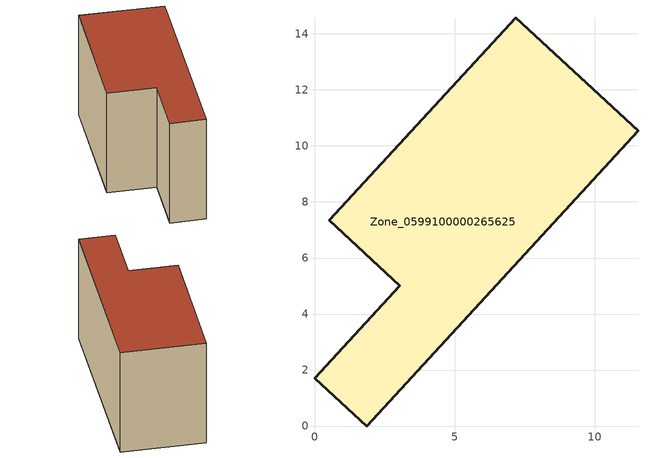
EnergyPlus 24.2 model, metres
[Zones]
Zone_0599100000265625
 floor ground (C_G): 11.55,10.55 1.86,0 0,1.7 3.05,5.01 0.52,7.34 7.18,14.57 z0
 wall outside (C_F): 11.55,10.55 7.18,14.57 0.52,7.34 3.05,5.01 0,1.7 1.86,0 11.55,10.55 z0:8.02
 roof outside (C_R): 1.86,0 11.55,10.55 7.18,14.57 0.52,7.34 3.05,5.01 0,1.7 z8.02
[BUILDING]
Pand.0599100000265625: North Axis=0; Terrain=City; Loads Convergence Tolerance Value=0.04; Temperature Convergence Tolerance Value=0.4; Solar Distribution=FullExterior; Maximum Number of Warmup Days=25; Minimum Number of Warmup Days=1
[Site:Location]
Rotterdam.The.Hague.AP_ZH_NLD Design_Conditions: Latitude=51.96; Longitude=4.45; Time Zone=1; Elevation=-4.5
[SITE:GROUNDTEMPERATURE:BUILDINGSURFACE]
18, 18, 18, 18, 18, 18, 18, 18, 18, 18, 18, 18
[MATERIAL] Thermal Absorptance=0.9; Solar Absorptance=0.7; Visible Absorptance=0.7
Name | Roughness | Thickness | Conductivity | Density | Specific Heat
G.TC.1975-1991 | MediumSmooth | 0.15 | 0.288461 | 540 | 1210
F.TC.1975-1991 | Rough | 0.3 | 0.230769 | 1920 | 840
R.TC.1975-1991 | MediumRough | 0.2 | 0.153846 | 1500 | 1000
[CONSTRUCTION]
C_G: G.TC.1975-1991
C_F: F.TC.1975-1991
C_R: R.TC.1975-1991
[ZONE]
Zone_0599100000265625: Type=1; Multiplier=1; Ceiling Height=Autocalculate; Volume=Autocalculate; Floor Area=autocalculate; Part of Total Floor Area=Yes
[ZONEINFILTRATION:DESIGNFLOWRATE]
Infil_Zone_0599100000265625: Zone or ZoneList or Space or SpaceList=Zone_0599100000265625; Schedule=AlwaysOn; Design Flow Rate Calculation Method=Flow/Area; Flow Rate per Floor Area=0.003; Constant Term Coefficient=1; Temperature Term Coefficient=0; Velocity Term Coefficient=0; Velocity Squared Term Coefficient=0
[HVACTEMPLATE:ZONE:IDEALLOADSAIRSYSTEM]
Zone_0599100000265625: Maximum Heating Supply Air Temperature=50; Minimum Cooling Supply Air Temperature=13; Maximum Heating Supply Air Humidity Ratio=0.0156; Minimum Cooling Supply Air Humidity Ratio=0.0077; Heating Limit=NoLimit; Cooling Limit=NoLimit; Dehumidification Control Type=ConstantSensibleHeatRatio; Cooling Sensible Heat Ratio=0.7; Dehumidification Setpoint=60; Humidification Control Type=None; Humidification Setpoint=30; Outdoor Air Method=None; Outdoor Air Flow Rate per Person=0.00944; Outdoor Air Flow Rate per Zone Floor Area=0; Outdoor Air Flow Rate per Zone=0; Demand Controlled Ventilation Type=None; Outdoor Air Economizer Type=NoEconomizer; Heat Recovery Type=None; Sensible Heat Recovery Effectiveness=0.7; Latent Heat Recovery Effectiveness=0.65
[ZONECONTROL:THERMOSTAT]
ThermostatControl_Zone_0599100000265625: Zone or ZoneList=Zone_0599100000265625; Control Type Schedule=DualSetpointControlType; Control 1=Thermostat_Zone_0599100000265625; Temperature Difference Between Cutout And Setpoint=0
[THERMOSTATSETPOINT:DUALSETPOINT]
Thermostat_Zone_0599100000265625: Heating Setpoint Temperature Schedule=HeatingSetpoint_Zone_0599100000265625; Cooling Setpoint Temperature Schedule=CoolingSetpoint_Zone_0599100000265625
[SCHEDULE:COMPACT]
HeatingSetpoint_Zone_0599100000265625: Through: 12/31, For: AllDays, Until: 24:00, 21
CoolingSetpoint_Zone_0599100000265625: Through: 12/31, For: AllDays, Until: 24:00, 24
DualSetpointControlType: Through: 12/31, For: AllDays, Until: 24:00, 4
AlwaysOn: Through: 12/31, For: AllDays, Until: 24:00, 1
